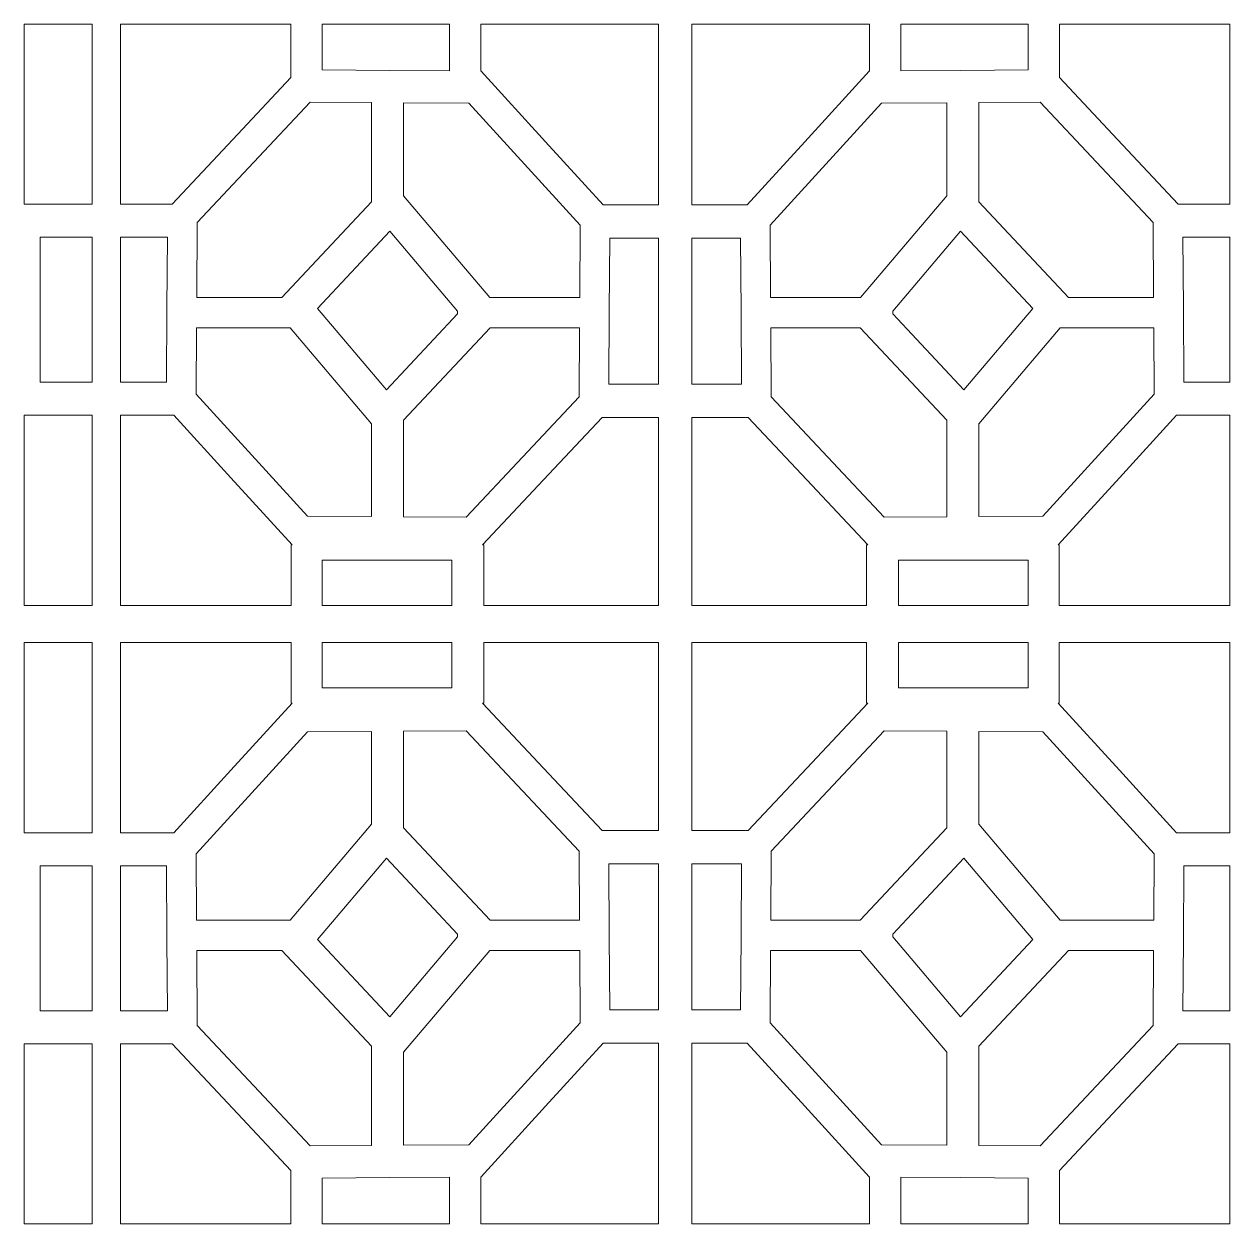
# Model space of a CAD drawing. Header units: millimetres. Extents: x -1200 to 1200, y -590 to 590.
# Drawn here: x -1200 to -14, y -590 to 590 of the extents above; entities that cross this region are included whole.
import ezdxf

# ---------------------------------------------------------------- set-up
doc = ezdxf.new("R2010")
doc.units = ezdxf.units.MM
doc.header["$MEASUREMENT"] = 0
doc.layers.add('Layer 1', color=7, linetype='Continuous')

msp = doc.modelspace()

# ---------------------------------------------------------------- linework, layer by layer
at = {"layer": 'Layer 1', "color": 250, "lineweight": 20}
for points, knots in [([(-1133.0225, 412.985), (-1133.0225, 412.985), (-1200.05, 412.985), (-1200.05, 412.985), (-1200.05, 412.985), (-1200.05, 589.9734), (-1200.05, 589.9734), (-1200.05, 589.9734), (-1133.0225, 589.9734), (-1133.0225, 589.9734), (-1133.0225, 589.9734), (-1133.0225, 412.985), (-1133.0225, 412.985)], [0, 0, 0, 0, 0.25, 0.25, 0.25, 0.5, 0.5, 0.5, 0.75, 0.75, 0.75, 1, 1, 1, 1]), ([(-937.6471, 589.9734), (-937.6471, 589.9734), (-937.6471, 537.5159), (-937.6471, 537.5159), (-937.6471, 537.5159), (-994.7628, 476.5968), (-994.7628, 476.5968), (-994.7628, 476.5968), (-1054.4041, 412.985), (-1054.4041, 412.985), (-1054.4041, 412.985), (-1105.287, 412.985), (-1105.287, 412.985), (-1105.287, 412.985), (-1105.287, 589.9734), (-1105.287, 589.9734), (-1105.287, 589.9734), (-937.6471, 589.9734), (-937.6471, 589.9734)], [0, 0, 0, 0, 0.166666667, 0.166666667, 0.166666667, 0.333333333, 0.333333333, 0.333333333, 0.5, 0.5, 0.5, 0.666666667, 0.666666667, 0.666666667, 0.833333333, 0.833333333, 0.833333333, 1, 1, 1, 1]), ([(-781.5361, 589.9734), (-781.5361, 589.9734), (-781.5361, 543.9334), (-781.5361, 543.9334), (-781.5361, 543.9334), (-840.4746, 544.3678), (-840.4746, 544.3678), (-840.4746, 544.3678), (-906.8527, 544.8569), (-906.8527, 544.8569), (-906.8527, 544.8569), (-906.8527, 589.9734), (-906.8527, 589.9734), (-906.8527, 589.9734), (-781.5361, 589.9734), (-781.5361, 589.9734)], [0, 0, 0, 0, 0.2, 0.2, 0.2, 0.4, 0.4, 0.4, 0.6, 0.6, 0.6, 0.8, 0.8, 0.8, 1, 1, 1, 1]), ([(-750.7418, 543.7064), (-750.7418, 543.7064), (-750.7418, 589.9734), (-750.7418, 589.9734), (-750.7418, 589.9734), (-576.0002, 589.9734), (-576.0002, 589.9734), (-576.0002, 589.9734), (-576.0002, 412.126), (-576.0002, 412.126), (-576.0002, 412.126), (-630.3038, 412.126), (-630.3038, 412.126), (-630.3038, 412.126), (-687.0549, 474.3287), (-687.0549, 474.3287), (-687.0549, 474.3287), (-750.3488, 543.7035), (-750.3488, 543.7035), (-750.3488, 543.7035), (-750.7418, 543.7064), (-750.7418, 543.7064)], [0, 0, 0, 0, 0.142857143, 0.142857143, 0.142857143, 0.285714286, 0.285714286, 0.285714286, 0.428571429, 0.428571429, 0.428571429, 0.571428571, 0.571428571, 0.571428571, 0.714285714, 0.714285714, 0.714285714, 0.857142857, 0.857142857, 0.857142857, 1, 1, 1, 1]), ([(-368.463, 543.7064), (-368.463, 543.7064), (-368.463, 589.9734), (-368.463, 589.9734), (-368.463, 589.9734), (-543.2046, 589.9734), (-543.2046, 589.9734), (-543.2046, 589.9734), (-543.2046, 412.126), (-543.2046, 412.126), (-543.2046, 412.126), (-488.9009, 412.126), (-488.9009, 412.126), (-488.9009, 412.126), (-432.15, 474.3287), (-432.15, 474.3287), (-432.15, 474.3287), (-368.856, 543.7035), (-368.856, 543.7035), (-368.856, 543.7035), (-368.463, 543.7064), (-368.463, 543.7064)], [0, 0, 0, 0, 0.142857143, 0.142857143, 0.142857143, 0.285714286, 0.285714286, 0.285714286, 0.428571429, 0.428571429, 0.428571429, 0.571428571, 0.571428571, 0.571428571, 0.714285714, 0.714285714, 0.714285714, 0.857142857, 0.857142857, 0.857142857, 1, 1, 1, 1]), ([(-337.6687, 589.9734), (-337.6687, 589.9734), (-337.6687, 543.9334), (-337.6687, 543.9334), (-337.6687, 543.9334), (-278.7302, 544.3678), (-278.7302, 544.3678), (-278.7302, 544.3678), (-212.352, 544.8569), (-212.352, 544.8569), (-212.352, 544.8569), (-212.352, 589.9734), (-212.352, 589.9734), (-212.352, 589.9734), (-337.6687, 589.9734), (-337.6687, 589.9734)], [0, 0, 0, 0, 0.2, 0.2, 0.2, 0.4, 0.4, 0.4, 0.6, 0.6, 0.6, 0.8, 0.8, 0.8, 1, 1, 1, 1]), ([(-181.5577, 589.9734), (-181.5577, 589.9734), (-181.5577, 537.5159), (-181.5577, 537.5159), (-181.5577, 537.5159), (-124.442, 476.5968), (-124.442, 476.5968), (-124.442, 476.5968), (-64.8007, 412.985), (-64.8007, 412.985), (-64.8007, 412.985), (-13.9177, 412.985), (-13.9177, 412.985), (-13.9177, 412.985), (-13.9177, 589.9734), (-13.9177, 589.9734), (-13.9177, 589.9734), (-181.5577, 589.9734), (-181.5577, 589.9734)], [0, 0, 0, 0, 0.166666667, 0.166666667, 0.166666667, 0.333333333, 0.333333333, 0.333333333, 0.5, 0.5, 0.5, 0.666666667, 0.666666667, 0.666666667, 0.833333333, 0.833333333, 0.833333333, 1, 1, 1, 1]), ([(-858.2953, 512.8887), (-858.2953, 512.8887), (-858.2953, 415.2069), (-858.2953, 415.2069), (-858.2953, 415.2069), (-946.4684, 320.997), (-946.4684, 320.997), (-946.4684, 320.997), (-1030.2398, 320.997), (-1030.2398, 320.997), (-1030.2398, 320.997), (-1029.7744, 394.8534), (-1029.7744, 394.8534), (-1029.7744, 394.8534), (-974.2319, 454.0938), (-974.2319, 454.0938), (-974.2319, 454.0938), (-918.6904, 513.3337), (-918.6904, 513.3337), (-918.6904, 513.3337), (-858.2953, 512.8887), (-858.2953, 512.8887)], [0, 0, 0, 0, 0.142857143, 0.142857143, 0.142857143, 0.285714286, 0.285714286, 0.285714286, 0.428571429, 0.428571429, 0.428571429, 0.571428571, 0.571428571, 0.571428571, 0.714285714, 0.714285714, 0.714285714, 0.857142857, 0.857142857, 0.857142857, 1, 1, 1, 1]), ([(-826.7234, 420.9676), (-826.7234, 420.9676), (-826.7234, 512.656), (-826.7234, 512.656), (-826.7234, 512.656), (-762.6574, 512.1838), (-762.6574, 512.1838), (-762.6574, 512.1838), (-707.8676, 452.1303), (-707.8676, 452.1303), (-707.8676, 452.1303), (-653.0776, 392.0771), (-653.0776, 392.0771), (-653.0776, 392.0771), (-653.5257, 320.997), (-653.5257, 320.997), (-653.5257, 320.997), (-742.0648, 320.997), (-742.0648, 320.997), (-742.0648, 320.997), (-826.7234, 420.9676), (-826.7234, 420.9676)], [0, 0, 0, 0, 0.142857143, 0.142857143, 0.142857143, 0.285714286, 0.285714286, 0.285714286, 0.428571429, 0.428571429, 0.428571429, 0.571428571, 0.571428571, 0.571428571, 0.714285714, 0.714285714, 0.714285714, 0.857142857, 0.857142857, 0.857142857, 1, 1, 1, 1]), ([(-292.4815, 420.9676), (-292.4815, 420.9676), (-292.4815, 512.656), (-292.4815, 512.656), (-292.4815, 512.656), (-356.5474, 512.1838), (-356.5474, 512.1838), (-356.5474, 512.1838), (-411.3372, 452.1303), (-411.3372, 452.1303), (-411.3372, 452.1303), (-466.1272, 392.0771), (-466.1272, 392.0771), (-466.1272, 392.0771), (-465.6791, 320.997), (-465.6791, 320.997), (-465.6791, 320.997), (-377.14, 320.997), (-377.14, 320.997), (-377.14, 320.997), (-292.4815, 420.9676), (-292.4815, 420.9676)], [0, 0, 0, 0, 0.142857143, 0.142857143, 0.142857143, 0.285714286, 0.285714286, 0.285714286, 0.428571429, 0.428571429, 0.428571429, 0.571428571, 0.571428571, 0.571428571, 0.714285714, 0.714285714, 0.714285714, 0.857142857, 0.857142857, 0.857142857, 1, 1, 1, 1]), ([(-260.9095, 512.8887), (-260.9095, 512.8887), (-260.9095, 415.2069), (-260.9095, 415.2069), (-260.9095, 415.2069), (-172.7364, 320.997), (-172.7364, 320.997), (-172.7364, 320.997), (-88.965, 320.997), (-88.965, 320.997), (-88.965, 320.997), (-89.4304, 394.8534), (-89.4304, 394.8534), (-89.4304, 394.8534), (-144.9729, 454.0938), (-144.9729, 454.0938), (-144.9729, 454.0938), (-200.5144, 513.3337), (-200.5144, 513.3337), (-200.5144, 513.3337), (-260.9095, 512.8887), (-260.9095, 512.8887)], [0, 0, 0, 0, 0.142857143, 0.142857143, 0.142857143, 0.285714286, 0.285714286, 0.285714286, 0.428571429, 0.428571429, 0.428571429, 0.571428571, 0.571428571, 0.571428571, 0.714285714, 0.714285714, 0.714285714, 0.857142857, 0.857142857, 0.857142857, 1, 1, 1, 1]), ([(-1184.2642, 380.3441), (-1184.2642, 380.3441), (-1133.0225, 380.3441), (-1133.0225, 380.3441), (-1133.0225, 380.3441), (-1133.0225, 237.9114), (-1133.0225, 237.9114), (-1133.0225, 237.9114), (-1184.2642, 237.9114), (-1184.2642, 237.9114), (-1184.2642, 237.9114), (-1184.2642, 380.3441), (-1184.2642, 380.3441)], [0, 0, 0, 0, 0.25, 0.25, 0.25, 0.5, 0.5, 0.5, 0.75, 0.75, 0.75, 1, 1, 1, 1]), ([(-1105.287, 380.3441), (-1105.287, 380.3441), (-1059.1016, 380.3441), (-1059.1016, 380.3441), (-1059.1016, 380.3441), (-1059.5404, 310.716), (-1059.5404, 310.716), (-1059.5404, 310.716), (-1059.9993, 237.9114), (-1059.9993, 237.9114), (-1059.9993, 237.9114), (-1105.287, 237.9114), (-1105.287, 237.9114), (-1105.287, 237.9114), (-1105.287, 380.3441), (-1105.287, 380.3441)], [0, 0, 0, 0, 0.2, 0.2, 0.2, 0.4, 0.4, 0.4, 0.6, 0.6, 0.6, 0.8, 0.8, 0.8, 1, 1, 1, 1]), ([(-773.7276, 307.7148), (-773.7276, 307.7148), (-773.7276, 305.1355), (-773.7276, 305.1355), (-773.7276, 305.1355), (-843.7295, 230.3412), (-843.7295, 230.3412), (-843.7295, 230.3412), (-911.4067, 310.2593), (-911.4067, 310.2593), (-911.4067, 310.2593), (-840.2586, 386.2788), (-840.2586, 386.2788), (-840.2586, 386.2788), (-773.7276, 307.7148), (-773.7276, 307.7148)], [0, 0, 0, 0, 0.2, 0.2, 0.2, 0.4, 0.4, 0.4, 0.6, 0.6, 0.6, 0.8, 0.8, 0.8, 1, 1, 1, 1]), ([(-345.4771, 307.7148), (-345.4771, 307.7148), (-345.4771, 305.1355), (-345.4771, 305.1355), (-345.4771, 305.1355), (-275.4753, 230.3412), (-275.4753, 230.3412), (-275.4753, 230.3412), (-207.7981, 310.2593), (-207.7981, 310.2593), (-207.7981, 310.2593), (-278.9462, 386.2788), (-278.9462, 386.2788), (-278.9462, 386.2788), (-345.4771, 307.7148), (-345.4771, 307.7148)], [0, 0, 0, 0, 0.2, 0.2, 0.2, 0.4, 0.4, 0.4, 0.6, 0.6, 0.6, 0.8, 0.8, 0.8, 1, 1, 1, 1]), ([(-13.9177, 380.3441), (-13.9177, 380.3441), (-60.1032, 380.3441), (-60.1032, 380.3441), (-60.1032, 380.3441), (-59.6644, 310.716), (-59.6644, 310.716), (-59.6644, 310.716), (-59.2055, 237.9114), (-59.2055, 237.9114), (-59.2055, 237.9114), (-13.9177, 237.9114), (-13.9177, 237.9114), (-13.9177, 237.9114), (-13.9177, 380.3441), (-13.9177, 380.3441)], [0, 0, 0, 0, 0.2, 0.2, 0.2, 0.4, 0.4, 0.4, 0.6, 0.6, 0.6, 0.8, 0.8, 0.8, 1, 1, 1, 1]), ([(-576.0002, 235.9455), (-576.0002, 235.9455), (-624.8262, 235.9455), (-624.8262, 235.9455), (-624.8262, 235.9455), (-624.375, 307.5081), (-624.375, 307.5081), (-624.375, 307.5081), (-623.9222, 379.3483), (-623.9222, 379.3483), (-623.9222, 379.3483), (-576.0002, 379.3483), (-576.0002, 379.3483), (-576.0002, 379.3483), (-576.0002, 235.9455), (-576.0002, 235.9455)], [0, 0, 0, 0, 0.2, 0.2, 0.2, 0.4, 0.4, 0.4, 0.6, 0.6, 0.6, 0.8, 0.8, 0.8, 1, 1, 1, 1]), ([(-543.2046, 235.9455), (-543.2046, 235.9455), (-494.3786, 235.9455), (-494.3786, 235.9455), (-494.3786, 235.9455), (-494.8298, 307.5081), (-494.8298, 307.5081), (-494.8298, 307.5081), (-495.2826, 379.3483), (-495.2826, 379.3483), (-495.2826, 379.3483), (-543.2046, 379.3483), (-543.2046, 379.3483), (-543.2046, 379.3483), (-543.2046, 235.9455), (-543.2046, 235.9455)], [0, 0, 0, 0, 0.2, 0.2, 0.2, 0.4, 0.4, 0.4, 0.6, 0.6, 0.6, 0.8, 0.8, 0.8, 1, 1, 1, 1]), ([(-858.2953, 196.8696), (-858.2953, 196.8696), (-858.2953, 105.576), (-858.2953, 105.576), (-858.2953, 105.576), (-921.2581, 106.04), (-921.2581, 106.04), (-921.2581, 106.04), (-976.0481, 166.0937), (-976.0481, 166.0937), (-976.0481, 166.0937), (-1030.8377, 226.1468), (-1030.8377, 226.1468), (-1030.8377, 226.1468), (-1030.427, 291.3237), (-1030.427, 291.3237), (-1030.427, 291.3237), (-938.2823, 291.3237), (-938.2823, 291.3237), (-938.2823, 291.3237), (-858.2953, 196.8696), (-858.2953, 196.8696)], [0, 0, 0, 0, 0.142857143, 0.142857143, 0.142857143, 0.285714286, 0.285714286, 0.285714286, 0.428571429, 0.428571429, 0.428571429, 0.571428571, 0.571428571, 0.571428571, 0.714285714, 0.714285714, 0.714285714, 0.857142857, 0.857142857, 0.857142857, 1, 1, 1, 1]), ([(-826.7234, 105.3432), (-826.7234, 105.3432), (-826.7234, 200.3114), (-826.7234, 200.3114), (-826.7234, 200.3114), (-741.5431, 291.3237), (-741.5431, 291.3237), (-741.5431, 291.3237), (-653.7127, 291.3237), (-653.7127, 291.3237), (-653.7127, 291.3237), (-654.1411, 223.3705), (-654.1411, 223.3705), (-654.1411, 223.3705), (-709.6835, 164.1301), (-709.6835, 164.1301), (-709.6835, 164.1301), (-765.2251, 104.89), (-765.2251, 104.89), (-765.2251, 104.89), (-826.7234, 105.3432), (-826.7234, 105.3432)], [0, 0, 0, 0, 0.142857143, 0.142857143, 0.142857143, 0.285714286, 0.285714286, 0.285714286, 0.428571429, 0.428571429, 0.428571429, 0.571428571, 0.571428571, 0.571428571, 0.714285714, 0.714285714, 0.714285714, 0.857142857, 0.857142857, 0.857142857, 1, 1, 1, 1]), ([(-292.4815, 105.3432), (-292.4815, 105.3432), (-292.4815, 200.3114), (-292.4815, 200.3114), (-292.4815, 200.3114), (-377.6618, 291.3237), (-377.6618, 291.3237), (-377.6618, 291.3237), (-465.4921, 291.3237), (-465.4921, 291.3237), (-465.4921, 291.3237), (-465.0637, 223.3705), (-465.0637, 223.3705), (-465.0637, 223.3705), (-409.5213, 164.1301), (-409.5213, 164.1301), (-409.5213, 164.1301), (-353.9797, 104.89), (-353.9797, 104.89), (-353.9797, 104.89), (-292.4815, 105.3432), (-292.4815, 105.3432)], [0, 0, 0, 0, 0.142857143, 0.142857143, 0.142857143, 0.285714286, 0.285714286, 0.285714286, 0.428571429, 0.428571429, 0.428571429, 0.571428571, 0.571428571, 0.571428571, 0.714285714, 0.714285714, 0.714285714, 0.857142857, 0.857142857, 0.857142857, 1, 1, 1, 1]), ([(-260.9095, 196.8696), (-260.9095, 196.8696), (-260.9095, 105.576), (-260.9095, 105.576), (-260.9095, 105.576), (-197.9467, 106.04), (-197.9467, 106.04), (-197.9467, 106.04), (-143.1566, 166.0937), (-143.1566, 166.0937), (-143.1566, 166.0937), (-88.3671, 226.1468), (-88.3671, 226.1468), (-88.3671, 226.1468), (-88.7778, 291.3237), (-88.7778, 291.3237), (-88.7778, 291.3237), (-180.9225, 291.3237), (-180.9225, 291.3237), (-180.9225, 291.3237), (-260.9095, 196.8696), (-260.9095, 196.8696)], [0, 0, 0, 0, 0.142857143, 0.142857143, 0.142857143, 0.285714286, 0.285714286, 0.285714286, 0.428571429, 0.428571429, 0.428571429, 0.571428571, 0.571428571, 0.571428571, 0.714285714, 0.714285714, 0.714285714, 0.857142857, 0.857142857, 0.857142857, 1, 1, 1, 1]), ([(-1200.05, 205.2705), (-1200.05, 205.2705), (-1133.0225, 205.2705), (-1133.0225, 205.2705), (-1133.0225, 205.2705), (-1133.0225, 18.2208), (-1133.0225, 18.2208), (-1133.0225, 18.2208), (-1200.05, 18.2208), (-1200.05, 18.2208), (-1200.05, 18.2208), (-1200.05, 205.2705), (-1200.05, 205.2705)], [0, 0, 0, 0, 0.25, 0.25, 0.25, 0.5, 0.5, 0.5, 0.75, 0.75, 0.75, 1, 1, 1, 1]), ([(-1105.287, 205.2705), (-1105.287, 205.2705), (-1052.8569, 205.2705), (-1052.8569, 205.2705), (-1052.8569, 205.2705), (-996.8608, 143.895), (-996.8608, 143.895), (-996.8608, 143.895), (-936.4442, 77.6746), (-936.4442, 77.6746), (-936.4442, 77.6746), (-937.2254, 77.6746), (-937.2254, 77.6746), (-937.2254, 77.6746), (-937.2254, 18.2208), (-937.2254, 18.2208), (-937.2254, 18.2208), (-1105.287, 18.2208), (-1105.287, 18.2208), (-1105.287, 18.2208), (-1105.287, 205.2705), (-1105.287, 205.2705)], [0, 0, 0, 0, 0.142857143, 0.142857143, 0.142857143, 0.285714286, 0.285714286, 0.285714286, 0.428571429, 0.428571429, 0.428571429, 0.571428571, 0.571428571, 0.571428571, 0.714285714, 0.714285714, 0.714285714, 0.857142857, 0.857142857, 0.857142857, 1, 1, 1, 1]), ([(-631.4532, 203.1678), (-631.4532, 203.1678), (-576.0002, 203.1678), (-576.0002, 203.1678), (-576.0002, 203.1678), (-576.0002, 18.2208), (-576.0002, 18.2208), (-576.0002, 18.2208), (-747.7935, 18.2208), (-747.7935, 18.2208), (-747.7935, 18.2208), (-747.7935, 77.6746), (-747.7935, 77.6746), (-747.7935, 77.6746), (-749.1124, 77.6746), (-749.1124, 77.6746), (-749.1124, 77.6746), (-689.1526, 141.627), (-689.1526, 141.627), (-689.1526, 141.627), (-631.4532, 203.1678), (-631.4532, 203.1678)], [0, 0, 0, 0, 0.142857143, 0.142857143, 0.142857143, 0.285714286, 0.285714286, 0.285714286, 0.428571429, 0.428571429, 0.428571429, 0.571428571, 0.571428571, 0.571428571, 0.714285714, 0.714285714, 0.714285714, 0.857142857, 0.857142857, 0.857142857, 1, 1, 1, 1]), ([(-487.7515, 203.1678), (-487.7515, 203.1678), (-543.2046, 203.1678), (-543.2046, 203.1678), (-543.2046, 203.1678), (-543.2046, 18.2208), (-543.2046, 18.2208), (-543.2046, 18.2208), (-371.4113, 18.2208), (-371.4113, 18.2208), (-371.4113, 18.2208), (-371.4113, 77.6746), (-371.4113, 77.6746), (-371.4113, 77.6746), (-370.0924, 77.6746), (-370.0924, 77.6746), (-370.0924, 77.6746), (-430.0522, 141.627), (-430.0522, 141.627), (-430.0522, 141.627), (-487.7515, 203.1678), (-487.7515, 203.1678)], [0, 0, 0, 0, 0.142857143, 0.142857143, 0.142857143, 0.285714286, 0.285714286, 0.285714286, 0.428571429, 0.428571429, 0.428571429, 0.571428571, 0.571428571, 0.571428571, 0.714285714, 0.714285714, 0.714285714, 0.857142857, 0.857142857, 0.857142857, 1, 1, 1, 1]), ([(-13.9177, 205.2705), (-13.9177, 205.2705), (-66.3479, 205.2705), (-66.3479, 205.2705), (-66.3479, 205.2705), (-122.344, 143.895), (-122.344, 143.895), (-122.344, 143.895), (-182.7606, 77.6746), (-182.7606, 77.6746), (-182.7606, 77.6746), (-181.9793, 77.6746), (-181.9793, 77.6746), (-181.9793, 77.6746), (-181.9793, 18.2208), (-181.9793, 18.2208), (-181.9793, 18.2208), (-13.9177, 18.2208), (-13.9177, 18.2208), (-13.9177, 18.2208), (-13.9177, 205.2705), (-13.9177, 205.2705)], [0, 0, 0, 0, 0.142857143, 0.142857143, 0.142857143, 0.285714286, 0.285714286, 0.285714286, 0.428571429, 0.428571429, 0.428571429, 0.571428571, 0.571428571, 0.571428571, 0.714285714, 0.714285714, 0.714285714, 0.857142857, 0.857142857, 0.857142857, 1, 1, 1, 1]), ([(-906.7809, 18.2208), (-906.7809, 18.2208), (-906.7809, 62.8379), (-906.7809, 62.8379), (-906.7809, 62.8379), (-779.3656, 62.8379), (-779.3656, 62.8379), (-779.3656, 62.8379), (-779.3656, 18.2208), (-779.3656, 18.2208), (-779.3656, 18.2208), (-906.7809, 18.2208), (-906.7809, 18.2208)], [0, 0, 0, 0, 0.25, 0.25, 0.25, 0.5, 0.5, 0.5, 0.75, 0.75, 0.75, 1, 1, 1, 1]), ([(-212.4239, 18.2208), (-212.4239, 18.2208), (-212.4239, 62.8379), (-212.4239, 62.8379), (-212.4239, 62.8379), (-339.8392, 62.8379), (-339.8392, 62.8379), (-339.8392, 62.8379), (-339.8392, 18.2208), (-339.8392, 18.2208), (-339.8392, 18.2208), (-212.4239, 18.2208), (-212.4239, 18.2208)], [0, 0, 0, 0, 0.25, 0.25, 0.25, 0.5, 0.5, 0.5, 0.75, 0.75, 0.75, 1, 1, 1, 1]), ([(-1200.05, -205.3237), (-1200.05, -205.3237), (-1133.0225, -205.3237), (-1133.0225, -205.3237), (-1133.0225, -205.3237), (-1133.0225, -18.2741), (-1133.0225, -18.2741), (-1133.0225, -18.2741), (-1200.05, -18.2741), (-1200.05, -18.2741), (-1200.05, -18.2741), (-1200.05, -205.3237), (-1200.05, -205.3237)], [0, 0, 0, 0, 0.25, 0.25, 0.25, 0.5, 0.5, 0.5, 0.75, 0.75, 0.75, 1, 1, 1, 1]), ([(-1105.287, -205.3237), (-1105.287, -205.3237), (-1052.8569, -205.3237), (-1052.8569, -205.3237), (-1052.8569, -205.3237), (-996.8608, -143.9484), (-996.8608, -143.9484), (-996.8608, -143.9484), (-936.4442, -77.7277), (-936.4442, -77.7277), (-936.4442, -77.7277), (-937.2254, -77.7277), (-937.2254, -77.7277), (-937.2254, -77.7277), (-937.2254, -18.2741), (-937.2254, -18.2741), (-937.2254, -18.2741), (-1105.287, -18.2741), (-1105.287, -18.2741), (-1105.287, -18.2741), (-1105.287, -205.3237), (-1105.287, -205.3237)], [0, 0, 0, 0, 0.142857143, 0.142857143, 0.142857143, 0.285714286, 0.285714286, 0.285714286, 0.428571429, 0.428571429, 0.428571429, 0.571428571, 0.571428571, 0.571428571, 0.714285714, 0.714285714, 0.714285714, 0.857142857, 0.857142857, 0.857142857, 1, 1, 1, 1]), ([(-906.7809, -18.2741), (-906.7809, -18.2741), (-906.7809, -62.8911), (-906.7809, -62.8911), (-906.7809, -62.8911), (-779.3656, -62.8911), (-779.3656, -62.8911), (-779.3656, -62.8911), (-779.3656, -18.2741), (-779.3656, -18.2741), (-779.3656, -18.2741), (-906.7809, -18.2741), (-906.7809, -18.2741)], [0, 0, 0, 0, 0.25, 0.25, 0.25, 0.5, 0.5, 0.5, 0.75, 0.75, 0.75, 1, 1, 1, 1]), ([(-631.4532, -203.2211), (-631.4532, -203.2211), (-576.0002, -203.2211), (-576.0002, -203.2211), (-576.0002, -203.2211), (-576.0002, -18.2741), (-576.0002, -18.2741), (-576.0002, -18.2741), (-747.7935, -18.2741), (-747.7935, -18.2741), (-747.7935, -18.2741), (-747.7935, -77.7277), (-747.7935, -77.7277), (-747.7935, -77.7277), (-749.1124, -77.7277), (-749.1124, -77.7277), (-749.1124, -77.7277), (-689.1526, -141.6802), (-689.1526, -141.6802), (-689.1526, -141.6802), (-631.4532, -203.2211), (-631.4532, -203.2211)], [0, 0, 0, 0, 0.142857143, 0.142857143, 0.142857143, 0.285714286, 0.285714286, 0.285714286, 0.428571429, 0.428571429, 0.428571429, 0.571428571, 0.571428571, 0.571428571, 0.714285714, 0.714285714, 0.714285714, 0.857142857, 0.857142857, 0.857142857, 1, 1, 1, 1]), ([(-487.7515, -203.2211), (-487.7515, -203.2211), (-543.2046, -203.2211), (-543.2046, -203.2211), (-543.2046, -203.2211), (-543.2046, -18.2741), (-543.2046, -18.2741), (-543.2046, -18.2741), (-371.4113, -18.2741), (-371.4113, -18.2741), (-371.4113, -18.2741), (-371.4113, -77.7277), (-371.4113, -77.7277), (-371.4113, -77.7277), (-370.0924, -77.7277), (-370.0924, -77.7277), (-370.0924, -77.7277), (-430.0522, -141.6802), (-430.0522, -141.6802), (-430.0522, -141.6802), (-487.7515, -203.2211), (-487.7515, -203.2211)], [0, 0, 0, 0, 0.142857143, 0.142857143, 0.142857143, 0.285714286, 0.285714286, 0.285714286, 0.428571429, 0.428571429, 0.428571429, 0.571428571, 0.571428571, 0.571428571, 0.714285714, 0.714285714, 0.714285714, 0.857142857, 0.857142857, 0.857142857, 1, 1, 1, 1]), ([(-212.4239, -18.2741), (-212.4239, -18.2741), (-212.4239, -62.8911), (-212.4239, -62.8911), (-212.4239, -62.8911), (-339.8392, -62.8911), (-339.8392, -62.8911), (-339.8392, -62.8911), (-339.8392, -18.2741), (-339.8392, -18.2741), (-339.8392, -18.2741), (-212.4239, -18.2741), (-212.4239, -18.2741)], [0, 0, 0, 0, 0.25, 0.25, 0.25, 0.5, 0.5, 0.5, 0.75, 0.75, 0.75, 1, 1, 1, 1]), ([(-13.9177, -205.3237), (-13.9177, -205.3237), (-66.3479, -205.3237), (-66.3479, -205.3237), (-66.3479, -205.3237), (-122.344, -143.9484), (-122.344, -143.9484), (-122.344, -143.9484), (-182.7606, -77.7277), (-182.7606, -77.7277), (-182.7606, -77.7277), (-181.9793, -77.7277), (-181.9793, -77.7277), (-181.9793, -77.7277), (-181.9793, -18.2741), (-181.9793, -18.2741), (-181.9793, -18.2741), (-13.9177, -18.2741), (-13.9177, -18.2741), (-13.9177, -18.2741), (-13.9177, -205.3237), (-13.9177, -205.3237)], [0, 0, 0, 0, 0.142857143, 0.142857143, 0.142857143, 0.285714286, 0.285714286, 0.285714286, 0.428571429, 0.428571429, 0.428571429, 0.571428571, 0.571428571, 0.571428571, 0.714285714, 0.714285714, 0.714285714, 0.857142857, 0.857142857, 0.857142857, 1, 1, 1, 1]), ([(-858.2953, -196.9227), (-858.2953, -196.9227), (-858.2953, -105.6291), (-858.2953, -105.6291), (-858.2953, -105.6291), (-921.2581, -106.0932), (-921.2581, -106.0932), (-921.2581, -106.0932), (-976.0481, -166.1468), (-976.0481, -166.1468), (-976.0481, -166.1468), (-1030.8377, -226.2001), (-1030.8377, -226.2001), (-1030.8377, -226.2001), (-1030.427, -291.377), (-1030.427, -291.377), (-1030.427, -291.377), (-938.2823, -291.377), (-938.2823, -291.377), (-938.2823, -291.377), (-858.2953, -196.9227), (-858.2953, -196.9227)], [0, 0, 0, 0, 0.142857143, 0.142857143, 0.142857143, 0.285714286, 0.285714286, 0.285714286, 0.428571429, 0.428571429, 0.428571429, 0.571428571, 0.571428571, 0.571428571, 0.714285714, 0.714285714, 0.714285714, 0.857142857, 0.857142857, 0.857142857, 1, 1, 1, 1]), ([(-826.7234, -105.3965), (-826.7234, -105.3965), (-826.7234, -200.3647), (-826.7234, -200.3647), (-826.7234, -200.3647), (-741.5431, -291.377), (-741.5431, -291.377), (-741.5431, -291.377), (-653.7127, -291.377), (-653.7127, -291.377), (-653.7127, -291.377), (-654.1411, -223.4236), (-654.1411, -223.4236), (-654.1411, -223.4236), (-709.6835, -164.1833), (-709.6835, -164.1833), (-709.6835, -164.1833), (-765.2251, -104.9433), (-765.2251, -104.9433), (-765.2251, -104.9433), (-826.7234, -105.3965), (-826.7234, -105.3965)], [0, 0, 0, 0, 0.142857143, 0.142857143, 0.142857143, 0.285714286, 0.285714286, 0.285714286, 0.428571429, 0.428571429, 0.428571429, 0.571428571, 0.571428571, 0.571428571, 0.714285714, 0.714285714, 0.714285714, 0.857142857, 0.857142857, 0.857142857, 1, 1, 1, 1]), ([(-292.4815, -105.3965), (-292.4815, -105.3965), (-292.4815, -200.3647), (-292.4815, -200.3647), (-292.4815, -200.3647), (-377.6618, -291.377), (-377.6618, -291.377), (-377.6618, -291.377), (-465.4921, -291.377), (-465.4921, -291.377), (-465.4921, -291.377), (-465.0637, -223.4236), (-465.0637, -223.4236), (-465.0637, -223.4236), (-409.5213, -164.1833), (-409.5213, -164.1833), (-409.5213, -164.1833), (-353.9797, -104.9433), (-353.9797, -104.9433), (-353.9797, -104.9433), (-292.4815, -105.3965), (-292.4815, -105.3965)], [0, 0, 0, 0, 0.142857143, 0.142857143, 0.142857143, 0.285714286, 0.285714286, 0.285714286, 0.428571429, 0.428571429, 0.428571429, 0.571428571, 0.571428571, 0.571428571, 0.714285714, 0.714285714, 0.714285714, 0.857142857, 0.857142857, 0.857142857, 1, 1, 1, 1]), ([(-260.9095, -196.9227), (-260.9095, -196.9227), (-260.9095, -105.6291), (-260.9095, -105.6291), (-260.9095, -105.6291), (-197.9467, -106.0932), (-197.9467, -106.0932), (-197.9467, -106.0932), (-143.1566, -166.1468), (-143.1566, -166.1468), (-143.1566, -166.1468), (-88.3671, -226.2001), (-88.3671, -226.2001), (-88.3671, -226.2001), (-88.7778, -291.377), (-88.7778, -291.377), (-88.7778, -291.377), (-180.9225, -291.377), (-180.9225, -291.377), (-180.9225, -291.377), (-260.9095, -196.9227), (-260.9095, -196.9227)], [0, 0, 0, 0, 0.142857143, 0.142857143, 0.142857143, 0.285714286, 0.285714286, 0.285714286, 0.428571429, 0.428571429, 0.428571429, 0.571428571, 0.571428571, 0.571428571, 0.714285714, 0.714285714, 0.714285714, 0.857142857, 0.857142857, 0.857142857, 1, 1, 1, 1]), ([(-773.7276, -307.768), (-773.7276, -307.768), (-773.7276, -305.1887), (-773.7276, -305.1887), (-773.7276, -305.1887), (-843.7295, -230.3944), (-843.7295, -230.3944), (-843.7295, -230.3944), (-911.4067, -310.3125), (-911.4067, -310.3125), (-911.4067, -310.3125), (-840.2586, -386.332), (-840.2586, -386.332), (-840.2586, -386.332), (-773.7276, -307.768), (-773.7276, -307.768)], [0, 0, 0, 0, 0.2, 0.2, 0.2, 0.4, 0.4, 0.4, 0.6, 0.6, 0.6, 0.8, 0.8, 0.8, 1, 1, 1, 1]), ([(-576.0002, -235.9988), (-576.0002, -235.9988), (-624.8262, -235.9988), (-624.8262, -235.9988), (-624.8262, -235.9988), (-624.375, -307.5613), (-624.375, -307.5613), (-624.375, -307.5613), (-623.9222, -379.4016), (-623.9222, -379.4016), (-623.9222, -379.4016), (-576.0002, -379.4016), (-576.0002, -379.4016), (-576.0002, -379.4016), (-576.0002, -235.9988), (-576.0002, -235.9988)], [0, 0, 0, 0, 0.2, 0.2, 0.2, 0.4, 0.4, 0.4, 0.6, 0.6, 0.6, 0.8, 0.8, 0.8, 1, 1, 1, 1]), ([(-543.2046, -235.9988), (-543.2046, -235.9988), (-494.3786, -235.9988), (-494.3786, -235.9988), (-494.3786, -235.9988), (-494.8298, -307.5613), (-494.8298, -307.5613), (-494.8298, -307.5613), (-495.2826, -379.4016), (-495.2826, -379.4016), (-495.2826, -379.4016), (-543.2046, -379.4016), (-543.2046, -379.4016), (-543.2046, -379.4016), (-543.2046, -235.9988), (-543.2046, -235.9988)], [0, 0, 0, 0, 0.2, 0.2, 0.2, 0.4, 0.4, 0.4, 0.6, 0.6, 0.6, 0.8, 0.8, 0.8, 1, 1, 1, 1]), ([(-345.4771, -307.768), (-345.4771, -307.768), (-345.4771, -305.1887), (-345.4771, -305.1887), (-345.4771, -305.1887), (-275.4753, -230.3944), (-275.4753, -230.3944), (-275.4753, -230.3944), (-207.7981, -310.3125), (-207.7981, -310.3125), (-207.7981, -310.3125), (-278.9462, -386.332), (-278.9462, -386.332), (-278.9462, -386.332), (-345.4771, -307.768), (-345.4771, -307.768)], [0, 0, 0, 0, 0.2, 0.2, 0.2, 0.4, 0.4, 0.4, 0.6, 0.6, 0.6, 0.8, 0.8, 0.8, 1, 1, 1, 1]), ([(-1184.2642, -380.3974), (-1184.2642, -380.3974), (-1133.0225, -380.3974), (-1133.0225, -380.3974), (-1133.0225, -380.3974), (-1133.0225, -237.9646), (-1133.0225, -237.9646), (-1133.0225, -237.9646), (-1184.2642, -237.9646), (-1184.2642, -237.9646), (-1184.2642, -237.9646), (-1184.2642, -380.3974), (-1184.2642, -380.3974)], [0, 0, 0, 0, 0.25, 0.25, 0.25, 0.5, 0.5, 0.5, 0.75, 0.75, 0.75, 1, 1, 1, 1]), ([(-1105.287, -380.3974), (-1105.287, -380.3974), (-1059.1016, -380.3974), (-1059.1016, -380.3974), (-1059.1016, -380.3974), (-1059.5404, -310.7691), (-1059.5404, -310.7691), (-1059.5404, -310.7691), (-1059.9993, -237.9646), (-1059.9993, -237.9646), (-1059.9993, -237.9646), (-1105.287, -237.9646), (-1105.287, -237.9646), (-1105.287, -237.9646), (-1105.287, -380.3974), (-1105.287, -380.3974)], [0, 0, 0, 0, 0.2, 0.2, 0.2, 0.4, 0.4, 0.4, 0.6, 0.6, 0.6, 0.8, 0.8, 0.8, 1, 1, 1, 1]), ([(-13.9177, -380.3974), (-13.9177, -380.3974), (-60.1032, -380.3974), (-60.1032, -380.3974), (-60.1032, -380.3974), (-59.6644, -310.7691), (-59.6644, -310.7691), (-59.6644, -310.7691), (-59.2055, -237.9646), (-59.2055, -237.9646), (-59.2055, -237.9646), (-13.9177, -237.9646), (-13.9177, -237.9646), (-13.9177, -237.9646), (-13.9177, -380.3974), (-13.9177, -380.3974)], [0, 0, 0, 0, 0.2, 0.2, 0.2, 0.4, 0.4, 0.4, 0.6, 0.6, 0.6, 0.8, 0.8, 0.8, 1, 1, 1, 1]), ([(-858.2953, -512.9419), (-858.2953, -512.9419), (-858.2953, -415.2603), (-858.2953, -415.2603), (-858.2953, -415.2603), (-946.4684, -321.0504), (-946.4684, -321.0504), (-946.4684, -321.0504), (-1030.2398, -321.0504), (-1030.2398, -321.0504), (-1030.2398, -321.0504), (-1029.7744, -394.9067), (-1029.7744, -394.9067), (-1029.7744, -394.9067), (-974.2319, -454.147), (-974.2319, -454.147), (-974.2319, -454.147), (-918.6904, -513.387), (-918.6904, -513.387), (-918.6904, -513.387), (-858.2953, -512.9419), (-858.2953, -512.9419)], [0, 0, 0, 0, 0.142857143, 0.142857143, 0.142857143, 0.285714286, 0.285714286, 0.285714286, 0.428571429, 0.428571429, 0.428571429, 0.571428571, 0.571428571, 0.571428571, 0.714285714, 0.714285714, 0.714285714, 0.857142857, 0.857142857, 0.857142857, 1, 1, 1, 1]), ([(-826.7234, -421.0208), (-826.7234, -421.0208), (-826.7234, -512.7092), (-826.7234, -512.7092), (-826.7234, -512.7092), (-762.6574, -512.2371), (-762.6574, -512.2371), (-762.6574, -512.2371), (-707.8676, -452.1835), (-707.8676, -452.1835), (-707.8676, -452.1835), (-653.0776, -392.1303), (-653.0776, -392.1303), (-653.0776, -392.1303), (-653.5257, -321.0504), (-653.5257, -321.0504), (-653.5257, -321.0504), (-742.0648, -321.0504), (-742.0648, -321.0504), (-742.0648, -321.0504), (-826.7234, -421.0208), (-826.7234, -421.0208)], [0, 0, 0, 0, 0.142857143, 0.142857143, 0.142857143, 0.285714286, 0.285714286, 0.285714286, 0.428571429, 0.428571429, 0.428571429, 0.571428571, 0.571428571, 0.571428571, 0.714285714, 0.714285714, 0.714285714, 0.857142857, 0.857142857, 0.857142857, 1, 1, 1, 1]), ([(-292.4815, -421.0208), (-292.4815, -421.0208), (-292.4815, -512.7092), (-292.4815, -512.7092), (-292.4815, -512.7092), (-356.5474, -512.2371), (-356.5474, -512.2371), (-356.5474, -512.2371), (-411.3372, -452.1835), (-411.3372, -452.1835), (-411.3372, -452.1835), (-466.1272, -392.1303), (-466.1272, -392.1303), (-466.1272, -392.1303), (-465.6791, -321.0504), (-465.6791, -321.0504), (-465.6791, -321.0504), (-377.14, -321.0504), (-377.14, -321.0504), (-377.14, -321.0504), (-292.4815, -421.0208), (-292.4815, -421.0208)], [0, 0, 0, 0, 0.142857143, 0.142857143, 0.142857143, 0.285714286, 0.285714286, 0.285714286, 0.428571429, 0.428571429, 0.428571429, 0.571428571, 0.571428571, 0.571428571, 0.714285714, 0.714285714, 0.714285714, 0.857142857, 0.857142857, 0.857142857, 1, 1, 1, 1]), ([(-260.9095, -512.9419), (-260.9095, -512.9419), (-260.9095, -415.2603), (-260.9095, -415.2603), (-260.9095, -415.2603), (-172.7364, -321.0504), (-172.7364, -321.0504), (-172.7364, -321.0504), (-88.965, -321.0504), (-88.965, -321.0504), (-88.965, -321.0504), (-89.4304, -394.9067), (-89.4304, -394.9067), (-89.4304, -394.9067), (-144.9729, -454.147), (-144.9729, -454.147), (-144.9729, -454.147), (-200.5144, -513.387), (-200.5144, -513.387), (-200.5144, -513.387), (-260.9095, -512.9419), (-260.9095, -512.9419)], [0, 0, 0, 0, 0.142857143, 0.142857143, 0.142857143, 0.285714286, 0.285714286, 0.285714286, 0.428571429, 0.428571429, 0.428571429, 0.571428571, 0.571428571, 0.571428571, 0.714285714, 0.714285714, 0.714285714, 0.857142857, 0.857142857, 0.857142857, 1, 1, 1, 1]), ([(-1133.0225, -413.0382), (-1133.0225, -413.0382), (-1200.05, -413.0382), (-1200.05, -413.0382), (-1200.05, -413.0382), (-1200.05, -590.0266), (-1200.05, -590.0266), (-1200.05, -590.0266), (-1133.0225, -590.0266), (-1133.0225, -590.0266), (-1133.0225, -590.0266), (-1133.0225, -413.0382), (-1133.0225, -413.0382)], [0, 0, 0, 0, 0.25, 0.25, 0.25, 0.5, 0.5, 0.5, 0.75, 0.75, 0.75, 1, 1, 1, 1]), ([(-937.6471, -590.0266), (-937.6471, -590.0266), (-937.6471, -537.5691), (-937.6471, -537.5691), (-937.6471, -537.5691), (-994.7628, -476.6502), (-994.7628, -476.6502), (-994.7628, -476.6502), (-1054.4041, -413.0382), (-1054.4041, -413.0382), (-1054.4041, -413.0382), (-1105.287, -413.0382), (-1105.287, -413.0382), (-1105.287, -413.0382), (-1105.287, -590.0266), (-1105.287, -590.0266), (-1105.287, -590.0266), (-937.6471, -590.0266), (-937.6471, -590.0266)], [0, 0, 0, 0, 0.166666667, 0.166666667, 0.166666667, 0.333333333, 0.333333333, 0.333333333, 0.5, 0.5, 0.5, 0.666666667, 0.666666667, 0.666666667, 0.833333333, 0.833333333, 0.833333333, 1, 1, 1, 1]), ([(-750.7418, -543.7596), (-750.7418, -543.7596), (-750.7418, -590.0266), (-750.7418, -590.0266), (-750.7418, -590.0266), (-576.0002, -590.0266), (-576.0002, -590.0266), (-576.0002, -590.0266), (-576.0002, -412.1793), (-576.0002, -412.1793), (-576.0002, -412.1793), (-630.3038, -412.1793), (-630.3038, -412.1793), (-630.3038, -412.1793), (-687.0549, -474.382), (-687.0549, -474.382), (-687.0549, -474.382), (-750.3488, -543.7567), (-750.3488, -543.7567), (-750.3488, -543.7567), (-750.7418, -543.7596), (-750.7418, -543.7596)], [0, 0, 0, 0, 0.142857143, 0.142857143, 0.142857143, 0.285714286, 0.285714286, 0.285714286, 0.428571429, 0.428571429, 0.428571429, 0.571428571, 0.571428571, 0.571428571, 0.714285714, 0.714285714, 0.714285714, 0.857142857, 0.857142857, 0.857142857, 1, 1, 1, 1]), ([(-368.463, -543.7596), (-368.463, -543.7596), (-368.463, -590.0266), (-368.463, -590.0266), (-368.463, -590.0266), (-543.2046, -590.0266), (-543.2046, -590.0266), (-543.2046, -590.0266), (-543.2046, -412.1793), (-543.2046, -412.1793), (-543.2046, -412.1793), (-488.9009, -412.1793), (-488.9009, -412.1793), (-488.9009, -412.1793), (-432.15, -474.382), (-432.15, -474.382), (-432.15, -474.382), (-368.856, -543.7567), (-368.856, -543.7567), (-368.856, -543.7567), (-368.463, -543.7596), (-368.463, -543.7596)], [0, 0, 0, 0, 0.142857143, 0.142857143, 0.142857143, 0.285714286, 0.285714286, 0.285714286, 0.428571429, 0.428571429, 0.428571429, 0.571428571, 0.571428571, 0.571428571, 0.714285714, 0.714285714, 0.714285714, 0.857142857, 0.857142857, 0.857142857, 1, 1, 1, 1]), ([(-181.5577, -590.0266), (-181.5577, -590.0266), (-181.5577, -537.5691), (-181.5577, -537.5691), (-181.5577, -537.5691), (-124.442, -476.6502), (-124.442, -476.6502), (-124.442, -476.6502), (-64.8007, -413.0382), (-64.8007, -413.0382), (-64.8007, -413.0382), (-13.9177, -413.0382), (-13.9177, -413.0382), (-13.9177, -413.0382), (-13.9177, -590.0266), (-13.9177, -590.0266), (-13.9177, -590.0266), (-181.5577, -590.0266), (-181.5577, -590.0266)], [0, 0, 0, 0, 0.166666667, 0.166666667, 0.166666667, 0.333333333, 0.333333333, 0.333333333, 0.5, 0.5, 0.5, 0.666666667, 0.666666667, 0.666666667, 0.833333333, 0.833333333, 0.833333333, 1, 1, 1, 1]), ([(-781.5361, -590.0266), (-781.5361, -590.0266), (-781.5361, -543.9866), (-781.5361, -543.9866), (-781.5361, -543.9866), (-840.4746, -544.421), (-840.4746, -544.421), (-840.4746, -544.421), (-906.8527, -544.9102), (-906.8527, -544.9102), (-906.8527, -544.9102), (-906.8527, -590.0266), (-906.8527, -590.0266), (-906.8527, -590.0266), (-781.5361, -590.0266), (-781.5361, -590.0266)], [0, 0, 0, 0, 0.2, 0.2, 0.2, 0.4, 0.4, 0.4, 0.6, 0.6, 0.6, 0.8, 0.8, 0.8, 1, 1, 1, 1]), ([(-337.6687, -590.0266), (-337.6687, -590.0266), (-337.6687, -543.9866), (-337.6687, -543.9866), (-337.6687, -543.9866), (-278.7302, -544.421), (-278.7302, -544.421), (-278.7302, -544.421), (-212.352, -544.9102), (-212.352, -544.9102), (-212.352, -544.9102), (-212.352, -590.0266), (-212.352, -590.0266), (-212.352, -590.0266), (-337.6687, -590.0266), (-337.6687, -590.0266)], [0, 0, 0, 0, 0.2, 0.2, 0.2, 0.4, 0.4, 0.4, 0.6, 0.6, 0.6, 0.8, 0.8, 0.8, 1, 1, 1, 1])]:
    msp.add_open_spline(points, degree=3, knots=knots, dxfattribs=at)

doc.saveas('drawing.dxf')
